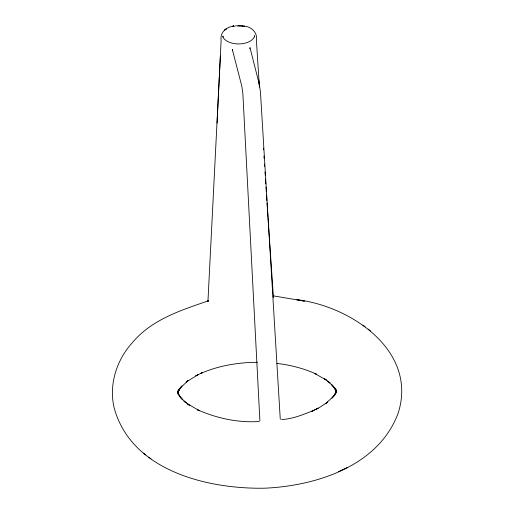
<?xml version="1.0" encoding="UTF-8"?>
<svg xmlns="http://www.w3.org/2000/svg" width="514" height="514" viewBox="0 0 514 514"><rect width="100%" height="100%" fill="white"/><g stroke="black" fill="none" stroke-linecap="round" stroke-linejoin="round"><path stroke-width="0.77" d="M222.819 37.265C222.8 33.32 223.095 39.186 225.055 39.719C228.666 42.868 234.005 43.915 238.907 43.947C244.208 43.767 249.952 42.585 253.466 38.332C254.668 37.233 254.494 33.449 254.629 36.989M217.049 123.135L221.129 40.111C219.69 32.472 226.616 26.824 233.697 26.105L232.797 26.233L233.831 26.066M220.377 56.013L207.945 301.429L208.234 300.292L207.508 301.602L208.292 300.851C181.037 310.212 151.733 319.528 132.503 342.51C116.62 359.813 108.621 384.774 114.166 407.904C131.288 470.824 207.547 489.244 264.749 488.197C316.361 485.891 378.606 466.031 398.138 413.205C418.088 350.998 350.741 306.016 296.867 299.694L304.423 301.127L273.968 295.968M178.088 392.214L178.249 390.068L178.262 394.418M259.904 420.966L242.865 93.574L241.805 86.191L232.354 49.569L232.694 50.815L232.418 49.787L232.636 50.603L232.457 50.205M178.095 392.921L178.429 390.743L178.101 392.131M249.74 48.721L249.977 47.551L259.377 84.681L260.457 92.057L280.278 419.315M178.011 392.76L179.527 388.423L178.217 391.649L179.694 388.764L178.268 391.09L181.956 385.963L179.816 388.385L188.503 380.264L186.248 382.018L197.948 374.764L195.802 375.798L202.375 372.644L200.389 373.601C216.008 366.707 233.003 363.353 249.997 362.466L257.495 362.293M316.052 409.298L318.198 408.264L311.625 411.418L320.228 407.024L327.752 402.044L325.497 403.798L334.184 395.677L332.044 398.093L336.085 392.388L334.473 395.632L336.387 389.843L335.571 393.319L336.015 390.415L335.803 393.281L335.623 388.199L335.873 391.058M338.681 471.634L347.419 467.444M313.611 410.461C303.318 414.502 292.71 419.083 281.518 419.514M259.127 421.474C238.059 423.009 216.51 418.152 197.241 409.703L199.355 410.686L187.34 403.708L189.589 405.417L183.909 401.106L186.267 402.892L180.542 397.508L182.695 399.866L178.397 394.264L180.208 397.129L177.324 391.385L178.467 394.495M236.838 25.951L239.1 25.732M237.892 25.912L242.627 25.983M235.63 25.841L236.17 25.809M234.378 26.163L234.988 26.169M239.183 25.816L242.692 26.034M276.84 363.411C290.59 365.017 304.198 368.474 316.759 374.359L314.645 373.376L326.66 380.347L324.411 378.645L330.091 382.956L327.733 381.17L333.457 386.554L331.305 384.189L335.603 389.798L333.792 386.933L336.04 391.231M244.831 26.413L242.576 25.951C251.057 26.092 257.951 32.356 256.441 40.882L259.397 87.078M362.916 325.137L365.165 326.846M368.146 329.114L370.51 330.9M143.49 453.162L145.854 454.948M148.835 457.216L151.084 458.918M273.416 296.398L273.152 296.032M335.848 390.736L335.301 389.439L335.989 391.61M273.14 296.225L273.435 297.291L268.025 218.084M335.88 390.948L335.359 388.88L335.931 391.771M178.493 394.463L178.069 392.291L178.255 394.437M258.972 80.57L259.229 84.54M263.412 148.109L263.521 149.702M263.939 156.063L264.093 158.447M264.459 164.017L264.62 166.401M264.986 171.972L265.198 175.152M265.455 179.123L265.77 183.896M265.982 187.077L266.297 191.844M266.503 195.024L266.875 200.595M267.029 202.979L267.447 209.339M267.556 210.926L267.974 217.287M226.295 28.912L224.573 30.108L226.346 28.874M233.799 26.066L232.893 26.233L233.767 26.079"/></g></svg>
